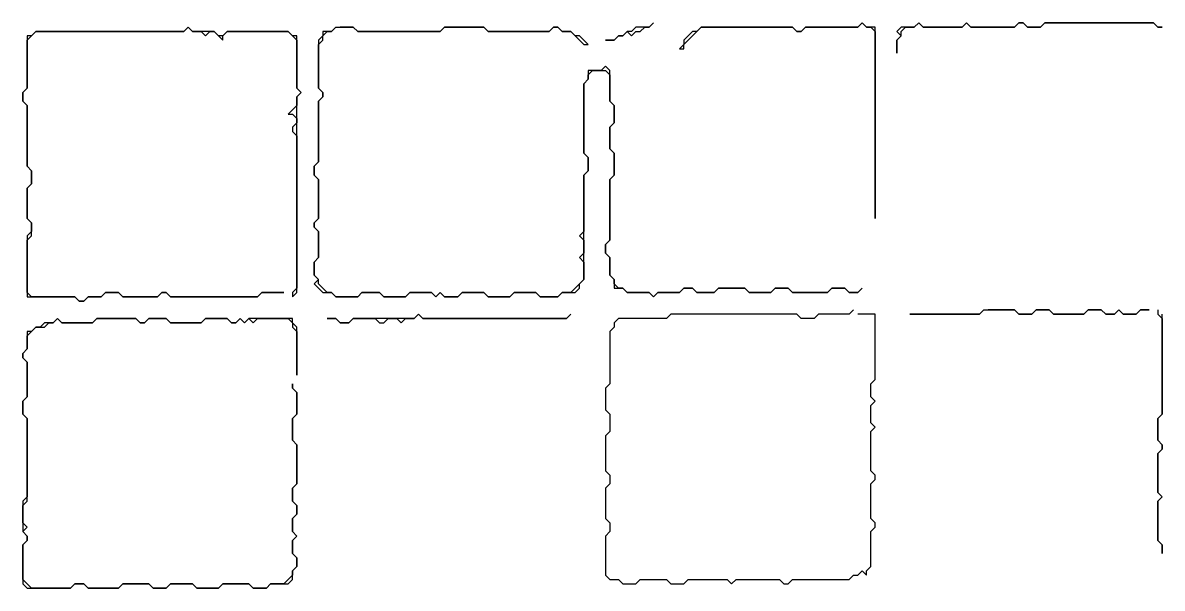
# Model space of a CAD drawing. Header units: metres. Extents: x 0 to 600, y 0 to 400.
# Drawn here: x 179.46 to 218.45, y 131.85 to 151.19 of the extents above; entities that cross this region are included whole.
import ezdxf

# ---------------------------------------------------------------- set-up
doc = ezdxf.new("R2010")
doc.units = ezdxf.units.M

msp = doc.modelspace()

# ---------------------------------------------------------------- linework, layer by layer
for points in [[(185.119, 151.042), (184.97, 150.893), (184.821, 150.893), (184.673, 150.893), (184.524, 150.893), (184.375, 150.893), (184.226, 150.893), (184.077, 150.893), (183.929, 150.893), (183.78, 150.893), (183.631, 150.893), (183.482, 150.893), (183.333, 150.893), (183.185, 150.893), (183.036, 150.893), (182.887, 150.893), (182.738, 150.893), (182.589, 150.893), (182.44, 150.893), (182.292, 150.893), (182.143, 150.893), (181.994, 150.893), (181.845, 150.893), (181.696, 150.893), (181.548, 150.893), (181.399, 150.893), (181.25, 150.893), (181.101, 150.893), (180.952, 150.893), (180.804, 150.893), (180.655, 150.893), (180.506, 150.893), (180.357, 150.893), (180.208, 150.893), (180.06, 150.893), (179.911, 150.893), (179.762, 150.744), (179.613, 150.744), (179.613, 150.595), (179.613, 150.446), (179.613, 150.298), (179.613, 150.149), (179.613, 150), (179.613, 149.851), (179.613, 149.702), (179.613, 149.554), (179.613, 149.405), (179.613, 149.256), (179.613, 149.107), (179.613, 148.958), (179.464, 148.81), (179.464, 148.661), (179.464, 148.512), (179.613, 148.363), (179.613, 148.214), (179.613, 148.065), (179.613, 147.917), (179.613, 147.768), (179.613, 147.619), (179.613, 147.47), (179.613, 147.321), (179.613, 147.173), (179.613, 147.024), (179.613, 146.875), (179.613, 146.726), (179.613, 146.577), (179.613, 146.429), (179.613, 146.28), (179.762, 146.131), (179.762, 145.982), (179.762, 145.833), (179.762, 145.685), (179.613, 145.536), (179.613, 145.387), (179.613, 145.238), (179.613, 145.089), (179.613, 144.94), (179.613, 144.792), (179.613, 144.643), (179.613, 144.494), (179.762, 144.345), (179.762, 144.196), (179.762, 144.048), (179.613, 143.899), (179.613, 143.75), (179.613, 143.601), (179.613, 143.452), (179.613, 143.304), (179.613, 143.155), (179.613, 143.006), (179.613, 142.857), (179.613, 142.708), (179.613, 142.56), (179.613, 142.411), (179.613, 142.262), (179.613, 142.113), (179.613, 141.964), (179.613, 141.815), (179.762, 141.815), (179.911, 141.815), (180.06, 141.815), (180.208, 141.815), (180.357, 141.815), (180.506, 141.815), (180.655, 141.815), (180.804, 141.815), (180.952, 141.815), (181.101, 141.815), (181.25, 141.815), (181.399, 141.667), (181.548, 141.667), (181.696, 141.815), (181.845, 141.815), (181.994, 141.815), (182.143, 141.815), (182.292, 141.964), (182.44, 141.964), (182.589, 141.964), (182.738, 141.964), (182.887, 141.815), (183.036, 141.815), (183.185, 141.815), (183.333, 141.815), (183.482, 141.815), (183.631, 141.815), (183.78, 141.815), (183.929, 141.815), (184.077, 141.815), (184.226, 141.964), (184.375, 141.964), (184.524, 141.815), (184.673, 141.815), (184.821, 141.815), (184.97, 141.815), (185.119, 141.815), (185.268, 141.815), (185.417, 141.815), (185.565, 141.815), (185.714, 141.815), (185.863, 141.815), (186.012, 141.815), (186.161, 141.815), (186.31, 141.815), (186.458, 141.815), (186.607, 141.815), (186.756, 141.815), (186.905, 141.815), (187.054, 141.815), (187.202, 141.815), (187.351, 141.815), (187.5, 141.815), (187.649, 141.964), (187.798, 141.964), (187.946, 141.964), (188.095, 141.964), (188.244, 141.964), (188.393, 141.964), (188.244, 141.964), (188.095, 141.964), (187.946, 141.964), (187.798, 141.964), (187.649, 141.964), (187.5, 141.815), (187.351, 141.815), (187.202, 141.815), (187.054, 141.815), (186.905, 141.815), (186.756, 141.815), (186.607, 141.815), (186.458, 141.815), (186.31, 141.815), (186.161, 141.815), (186.012, 141.815), (185.863, 141.815), (185.714, 141.815), (185.565, 141.815), (185.417, 141.815), (185.268, 141.815), (185.119, 141.815), (184.97, 141.815), (184.821, 141.815), (184.673, 141.815), (184.524, 141.815), (184.375, 141.964), (184.226, 141.964), (184.077, 141.815), (183.929, 141.815), (183.78, 141.815), (183.631, 141.815), (183.482, 141.815), (183.333, 141.815), (183.185, 141.815), (183.036, 141.815), (182.887, 141.815), (182.738, 141.964), (182.589, 141.964), (182.44, 141.964), (182.292, 141.964), (182.143, 141.815), (181.994, 141.815), (181.845, 141.815), (181.696, 141.815), (181.548, 141.667), (181.399, 141.667), (181.25, 141.815), (181.101, 141.815), (180.952, 141.815), (180.804, 141.815), (180.655, 141.815), (180.506, 141.815), (180.357, 141.815), (180.208, 141.815), (180.06, 141.815), (179.911, 141.815), (179.762, 141.815), (179.613, 141.964), (179.613, 142.113), (179.613, 142.262), (179.613, 142.411), (179.613, 142.56), (179.613, 142.708), (179.613, 142.857), (179.613, 143.006), (179.613, 143.155), (179.613, 143.304), (179.613, 143.452), (179.613, 143.601), (179.613, 143.75), (179.762, 143.899), (179.762, 144.048), (179.762, 144.196), (179.762, 144.345), (179.613, 144.494), (179.613, 144.643), (179.613, 144.792), (179.613, 144.94), (179.613, 145.089), (179.613, 145.238), (179.613, 145.387), (179.613, 145.536), (179.762, 145.685), (179.762, 145.833), (179.762, 145.982), (179.762, 146.131), (179.613, 146.28), (179.613, 146.429), (179.613, 146.577), (179.613, 146.726), (179.613, 146.875), (179.613, 147.024), (179.613, 147.173), (179.613, 147.321), (179.613, 147.47), (179.613, 147.619), (179.613, 147.768), (179.613, 147.917), (179.613, 148.065), (179.613, 148.214), (179.613, 148.363), (179.464, 148.512), (179.464, 148.661), (179.464, 148.81), (179.613, 148.958), (179.613, 149.107), (179.613, 149.256), (179.613, 149.405), (179.613, 149.554), (179.613, 149.702), (179.613, 149.851), (179.613, 150), (179.613, 150.149), (179.613, 150.298), (179.613, 150.446), (179.613, 150.595), (179.762, 150.744), (179.911, 150.893), (180.06, 150.893), (180.208, 150.893), (180.357, 150.893), (180.506, 150.893), (180.655, 150.893), (180.804, 150.893), (180.952, 150.893), (181.101, 150.893), (181.25, 150.893), (181.399, 150.893), (181.548, 150.893), (181.696, 150.893), (181.845, 150.893), (181.994, 150.893), (182.143, 150.893), (182.292, 150.893), (182.44, 150.893), (182.589, 150.893), (182.738, 150.893), (182.887, 150.893), (183.036, 150.893), (183.185, 150.893), (183.333, 150.893), (183.482, 150.893), (183.631, 150.893), (183.78, 150.893), (183.929, 150.893), (184.077, 150.893), (184.226, 150.893), (184.375, 150.893), (184.524, 150.893), (184.673, 150.893), (184.821, 150.893), (184.97, 150.893), (185.119, 151.042), (185.268, 150.893), (185.417, 150.893), (185.565, 150.893), (185.714, 150.744), (185.863, 150.893), (186.012, 150.893), (186.161, 150.744), (186.31, 150.595), (186.31, 150.744), (186.458, 150.893), (186.607, 150.893), (186.756, 150.893), (186.905, 150.893), (187.054, 150.893), (187.202, 150.893), (187.351, 150.893), (187.5, 150.893), (187.649, 150.893), (187.798, 150.893), (187.946, 150.893), (188.095, 150.893), (188.244, 150.893), (188.393, 150.893), (188.542, 150.893), (188.69, 150.744), (188.839, 150.595), (188.839, 150.446), (188.839, 150.298), (188.839, 150.149), (188.839, 150), (188.839, 149.851), (188.839, 149.702), (188.839, 149.554), (188.839, 149.405), (188.839, 149.256), (188.839, 149.107), (188.839, 148.958), (188.988, 148.81), (188.839, 148.661), (188.839, 148.512), (188.839, 148.363), (188.69, 148.214), (188.542, 148.065), (188.69, 148.065), (188.839, 147.917), (188.839, 147.768), (188.69, 147.619), (188.69, 147.47), (188.839, 147.321), (188.839, 147.173), (188.839, 147.024), (188.839, 146.875), (188.839, 146.726), (188.839, 146.577), (188.839, 146.429), (188.839, 146.28), (188.839, 146.131), (188.839, 145.982), (188.839, 145.833), (188.839, 145.685), (188.839, 145.536), (188.839, 145.387), (188.839, 145.238), (188.839, 145.089), (188.839, 144.94), (188.839, 144.792), (188.839, 144.643), (188.839, 144.494), (188.839, 144.345), (188.839, 144.196), (188.839, 144.048), (188.839, 143.899), (188.839, 143.75), (188.839, 143.601), (188.839, 143.452), (188.839, 143.304), (188.839, 143.155), (188.839, 143.006), (188.839, 142.857), (188.839, 142.708), (188.839, 142.56), (188.839, 142.411), (188.839, 142.262), (188.839, 142.113), (188.69, 141.964), (188.69, 141.815), (188.839, 141.964), (188.839, 142.113), (188.839, 142.262), (188.839, 142.411), (188.839, 142.56), (188.839, 142.708), (188.839, 142.857), (188.839, 143.006), (188.839, 143.155), (188.839, 143.304), (188.839, 143.452), (188.839, 143.601), (188.839, 143.75), (188.839, 143.899), (188.839, 144.048), (188.839, 144.196), (188.839, 144.345), (188.839, 144.494), (188.839, 144.643), (188.839, 144.792), (188.839, 144.94), (188.839, 145.089), (188.839, 145.238), (188.839, 145.387), (188.839, 145.536), (188.839, 145.685), (188.839, 145.833), (188.839, 145.982), (188.839, 146.131), (188.839, 146.28), (188.839, 146.429), (188.839, 146.577), (188.839, 146.726), (188.839, 146.875), (188.839, 147.024), (188.839, 147.173), (188.839, 147.321), (188.839, 147.47), (188.839, 147.619), (188.839, 147.768), (188.839, 147.917), (188.839, 148.065), (188.839, 148.214), (188.839, 148.363), (188.839, 148.512), (188.839, 148.661), (188.988, 148.81), (188.839, 148.958), (188.839, 149.107), (188.839, 149.256), (188.839, 149.405), (188.839, 149.554), (188.839, 149.702), (188.839, 149.851), (188.839, 150), (188.839, 150.149), (188.839, 150.298), (188.839, 150.446), (188.839, 150.595), (188.839, 150.744), (188.69, 150.744), (188.542, 150.893), (188.393, 150.893), (188.244, 150.893), (188.095, 150.893), (187.946, 150.893), (187.798, 150.893), (187.649, 150.893), (187.5, 150.893), (187.351, 150.893), (187.202, 150.893), (187.054, 150.893), (186.905, 150.893), (186.756, 150.893), (186.607, 150.893), (186.458, 150.893), (186.31, 150.744), (186.161, 150.744), (186.012, 150.893), (185.863, 150.893), (185.714, 150.893), (185.565, 150.893), (185.417, 150.893), (185.268, 150.893)], [(190.179, 151.042), (190.03, 150.893), (189.881, 150.893), (189.732, 150.893), (189.732, 150.744), (189.583, 150.595), (189.583, 150.446), (189.583, 150.298), (189.583, 150.149), (189.583, 150), (189.583, 149.851), (189.583, 149.702), (189.583, 149.554), (189.583, 149.405), (189.583, 149.256), (189.583, 149.107), (189.583, 148.958), (189.732, 148.81), (189.732, 148.661), (189.583, 148.512), (189.583, 148.363), (189.583, 148.214), (189.583, 148.065), (189.583, 147.917), (189.583, 147.768), (189.583, 147.619), (189.583, 147.47), (189.583, 147.321), (189.583, 147.173), (189.583, 147.024), (189.583, 146.875), (189.583, 146.726), (189.583, 146.577), (189.583, 146.429), (189.435, 146.28), (189.435, 146.131), (189.435, 145.982), (189.583, 145.833), (189.583, 145.685), (189.583, 145.536), (189.583, 145.387), (189.583, 145.238), (189.583, 145.089), (189.583, 144.94), (189.583, 144.792), (189.583, 144.643), (189.583, 144.494), (189.435, 144.345), (189.435, 144.196), (189.583, 144.048), (189.583, 143.899), (189.583, 143.75), (189.583, 143.601), (189.583, 143.452), (189.583, 143.304), (189.583, 143.155), (189.435, 143.006), (189.435, 142.857), (189.435, 142.708), (189.435, 142.56), (189.583, 142.411), (189.435, 142.262), (189.583, 142.113), (189.732, 141.964), (189.881, 141.964), (190.03, 141.964), (190.179, 141.815), (190.327, 141.815), (190.476, 141.815), (190.625, 141.815), (190.774, 141.815), (190.923, 141.815), (191.071, 141.964), (191.22, 141.964), (191.369, 141.964), (191.518, 141.964), (191.667, 141.964), (191.815, 141.815), (191.964, 141.815), (192.113, 141.815), (192.262, 141.815), (192.411, 141.815), (192.56, 141.815), (192.708, 141.964), (192.857, 141.964), (193.006, 141.964), (193.155, 141.964), (193.304, 141.964), (193.452, 141.964), (193.601, 141.815), (193.75, 141.964), (193.899, 141.815), (194.048, 141.815), (194.196, 141.815), (194.345, 141.815), (194.494, 141.964), (194.643, 141.964), (194.792, 141.964), (194.94, 141.964), (195.089, 141.964), (195.238, 141.964), (195.387, 141.815), (195.536, 141.815), (195.685, 141.815), (195.833, 141.815), (195.982, 141.815), (196.131, 141.815), (196.28, 141.964), (196.429, 141.964), (196.577, 141.964), (196.726, 141.964), (196.875, 141.964), (197.024, 141.964), (197.173, 141.815), (197.321, 141.815), (197.47, 141.815), (197.619, 141.815), (197.768, 141.815), (197.917, 141.964), (198.065, 141.964), (198.214, 141.964), (198.363, 141.964), (198.512, 142.113), (198.512, 142.262), (198.661, 142.411), (198.661, 142.56), (198.661, 142.708), (198.661, 142.857), (198.661, 143.006), (198.661, 143.155), (198.661, 143.304), (198.661, 143.452), (198.661, 143.601), (198.661, 143.75), (198.661, 143.899), (198.661, 144.048), (198.661, 144.196), (198.661, 144.345), (198.661, 144.494), (198.661, 144.643), (198.661, 144.792), (198.661, 144.94), (198.661, 145.089), (198.661, 145.238), (198.661, 145.387), (198.661, 145.536), (198.661, 145.685), (198.661, 145.833), (198.661, 145.982), (198.81, 146.131), (198.81, 146.28), (198.81, 146.429), (198.81, 146.577), (198.661, 146.726), (198.661, 146.875), (198.661, 147.024), (198.661, 147.173), (198.661, 147.321), (198.661, 147.47), (198.661, 147.619), (198.661, 147.768), (198.661, 147.917), (198.661, 148.065), (198.661, 148.214), (198.661, 148.363), (198.661, 148.512), (198.661, 148.661), (198.661, 148.81), (198.661, 148.958), (198.661, 149.107), (198.81, 149.256), (198.81, 149.405), (198.958, 149.554), (199.107, 149.554), (199.256, 149.554), (199.405, 149.554), (199.554, 149.405), (199.554, 149.256), (199.554, 149.107), (199.554, 148.958), (199.554, 148.81), (199.554, 148.661), (199.554, 148.512), (199.702, 148.363), (199.702, 148.214), (199.702, 148.065), (199.702, 147.917), (199.702, 147.768), (199.554, 147.619), (199.554, 147.47), (199.554, 147.321), (199.554, 147.173), (199.554, 147.024), (199.554, 146.875), (199.702, 146.726), (199.702, 146.577), (199.702, 146.429), (199.702, 146.28), (199.702, 146.131), (199.702, 145.982), (199.554, 145.833), (199.554, 145.685), (199.554, 145.536), (199.554, 145.387), (199.554, 145.238), (199.554, 145.089), (199.554, 144.94), (199.554, 144.792), (199.554, 144.643), (199.554, 144.494), (199.554, 144.345), (199.554, 144.196), (199.554, 144.048), (199.554, 143.899), (199.554, 143.75), (199.405, 143.601), (199.405, 143.452), (199.405, 143.304), (199.554, 143.155), (199.554, 143.006), (199.554, 142.857), (199.554, 142.708), (199.554, 142.56), (199.702, 142.411), (199.702, 142.262), (199.702, 142.113), (199.851, 142.113), (200, 142.113), (200.149, 141.964), (200.298, 141.964), (200.446, 141.964), (200.595, 141.964), (200.744, 141.964), (200.893, 141.964), (201.042, 141.815), (201.19, 141.964), (201.339, 141.964), (201.488, 141.964), (201.637, 141.964), (201.786, 141.964), (201.935, 141.964), (202.083, 142.113), (202.232, 142.113), (202.381, 142.113), (202.53, 141.964), (202.679, 141.964), (202.827, 141.964), (202.976, 141.964), (203.125, 141.964), (203.274, 142.113), (203.423, 142.113), (203.571, 142.113), (203.72, 142.113), (203.869, 142.113), (204.018, 142.113), (204.167, 142.113), (204.315, 141.964), (204.464, 141.964), (204.613, 141.964), (204.762, 141.964), (204.911, 141.964), (205.06, 141.964), (205.208, 142.113), (205.357, 142.113), (205.506, 142.113), (205.655, 142.113), (205.804, 141.964), (205.952, 141.964), (206.101, 141.964), (206.25, 141.964), (206.399, 141.964), (206.548, 141.964), (206.696, 141.964), (206.845, 141.964), (206.994, 141.964), (207.143, 142.113), (207.292, 142.113), (207.44, 142.113), (207.589, 142.113), (207.738, 141.964), (207.887, 141.964), (208.036, 141.964), (208.185, 142.113), (208.036, 141.964), (207.887, 141.964), (207.738, 141.964), (207.589, 142.113), (207.44, 142.113), (207.292, 142.113), (207.143, 142.113), (206.994, 141.964), (206.845, 141.964), (206.696, 141.964), (206.548, 141.964), (206.399, 141.964), (206.25, 141.964), (206.101, 141.964), (205.952, 141.964), (205.804, 141.964), (205.655, 142.113), (205.506, 142.113), (205.357, 142.113), (205.208, 142.113), (205.06, 141.964), (204.911, 141.964), (204.762, 141.964), (204.613, 141.964), (204.464, 141.964), (204.315, 141.964), (204.167, 142.113), (204.018, 142.113), (203.869, 142.113), (203.72, 142.113), (203.571, 142.113), (203.423, 142.113), (203.274, 142.113), (203.125, 141.964), (202.976, 141.964), (202.827, 141.964), (202.679, 141.964), (202.53, 141.964), (202.381, 142.113), (202.232, 142.113), (202.083, 142.113), (201.935, 141.964), (201.786, 141.964), (201.637, 141.964), (201.488, 141.964), (201.339, 141.964), (201.19, 141.964), (201.042, 141.815), (200.893, 141.964), (200.744, 141.964), (200.595, 141.964), (200.446, 141.964), (200.298, 141.964), (200.149, 141.964), (200, 142.113), (199.851, 142.113), (199.702, 142.262), (199.702, 142.411), (199.554, 142.56), (199.554, 142.708), (199.554, 142.857), (199.554, 143.006), (199.554, 143.155), (199.405, 143.304), (199.405, 143.452), (199.405, 143.601), (199.554, 143.75), (199.554, 143.899), (199.554, 144.048), (199.554, 144.196), (199.554, 144.345), (199.554, 144.494), (199.554, 144.643), (199.554, 144.792), (199.554, 144.94), (199.554, 145.089), (199.554, 145.238), (199.554, 145.387), (199.554, 145.536), (199.554, 145.685), (199.554, 145.833), (199.702, 145.982), (199.702, 146.131), (199.702, 146.28), (199.702, 146.429), (199.702, 146.577), (199.702, 146.726), (199.554, 146.875), (199.554, 147.024), (199.554, 147.173), (199.554, 147.321), (199.554, 147.47), (199.554, 147.619), (199.702, 147.768), (199.702, 147.917), (199.702, 148.065), (199.702, 148.214), (199.702, 148.363), (199.554, 148.512), (199.554, 148.661), (199.554, 148.81), (199.554, 148.958), (199.554, 149.107), (199.554, 149.256), (199.554, 149.405), (199.554, 149.554), (199.405, 149.702), (199.256, 149.554), (199.107, 149.554), (198.958, 149.554), (198.81, 149.554), (198.81, 149.405), (198.81, 149.256), (198.661, 149.107), (198.661, 148.958), (198.661, 148.81), (198.661, 148.661), (198.661, 148.512), (198.661, 148.363), (198.661, 148.214), (198.661, 148.065), (198.661, 147.917), (198.661, 147.768), (198.661, 147.619), (198.661, 147.47), (198.661, 147.321), (198.661, 147.173), (198.661, 147.024), (198.661, 146.875), (198.661, 146.726), (198.81, 146.577), (198.81, 146.429), (198.81, 146.28), (198.81, 146.131), (198.661, 145.982), (198.661, 145.833), (198.661, 145.685), (198.661, 145.536), (198.661, 145.387), (198.661, 145.238), (198.661, 145.089), (198.661, 144.94), (198.661, 144.792), (198.661, 144.643), (198.661, 144.494), (198.661, 144.345), (198.661, 144.196), (198.661, 144.048), (198.512, 143.899), (198.661, 143.75), (198.661, 143.601), (198.661, 143.452), (198.661, 143.304), (198.512, 143.155), (198.661, 143.006), (198.661, 142.857), (198.661, 142.708), (198.661, 142.56), (198.661, 142.411), (198.512, 142.262), (198.363, 142.113), (198.214, 141.964), (198.065, 141.964), (197.917, 141.964), (197.768, 141.815), (197.619, 141.815), (197.47, 141.815), (197.321, 141.815), (197.173, 141.815), (197.024, 141.964), (196.875, 141.964), (196.726, 141.964), (196.577, 141.964), (196.429, 141.964), (196.28, 141.964), (196.131, 141.815), (195.982, 141.815), (195.833, 141.815), (195.685, 141.815), (195.536, 141.815), (195.387, 141.815), (195.238, 141.964), (195.089, 141.964), (194.94, 141.964), (194.792, 141.964), (194.643, 141.964), (194.494, 141.964), (194.345, 141.815), (194.196, 141.815), (194.048, 141.815), (193.899, 141.815), (193.75, 141.964), (193.601, 141.815), (193.452, 141.964), (193.304, 141.964), (193.155, 141.964), (193.006, 141.964), (192.857, 141.964), (192.708, 141.964), (192.56, 141.815), (192.411, 141.815), (192.262, 141.815), (192.113, 141.815), (191.964, 141.815), (191.815, 141.815), (191.667, 141.964), (191.518, 141.964), (191.369, 141.964), (191.22, 141.964), (191.071, 141.964), (190.923, 141.815), (190.774, 141.815), (190.625, 141.815), (190.476, 141.815), (190.327, 141.815), (190.179, 141.815), (190.03, 141.964), (189.881, 141.964), (189.732, 142.113), (189.583, 142.262), (189.583, 142.411), (189.435, 142.56), (189.435, 142.708), (189.435, 142.857), (189.435, 143.006), (189.583, 143.155), (189.583, 143.304), (189.583, 143.452), (189.583, 143.601), (189.583, 143.75), (189.583, 143.899), (189.583, 144.048), (189.435, 144.196), (189.435, 144.345), (189.583, 144.494), (189.583, 144.643), (189.583, 144.792), (189.583, 144.94), (189.583, 145.089), (189.583, 145.238), (189.583, 145.387), (189.583, 145.536), (189.583, 145.685), (189.583, 145.833), (189.435, 145.982), (189.435, 146.131), (189.435, 146.28), (189.583, 146.429), (189.583, 146.577), (189.583, 146.726), (189.583, 146.875), (189.583, 147.024), (189.583, 147.173), (189.583, 147.321), (189.583, 147.47), (189.583, 147.619), (189.583, 147.768), (189.583, 147.917), (189.583, 148.065), (189.583, 148.214), (189.583, 148.363), (189.583, 148.512), (189.732, 148.661), (189.732, 148.81), (189.583, 148.958), (189.583, 149.107), (189.583, 149.256), (189.583, 149.405), (189.583, 149.554), (189.583, 149.702), (189.583, 149.851), (189.583, 150), (189.583, 150.149), (189.583, 150.298), (189.583, 150.446), (189.732, 150.595), (189.732, 150.744), (189.881, 150.893), (190.03, 150.893), (190.179, 151.042), (190.327, 151.042), (190.476, 151.042), (190.625, 151.042), (190.774, 151.042), (190.923, 150.893), (191.071, 150.893), (191.22, 150.893), (191.369, 150.893), (191.518, 150.893), (191.667, 150.893), (191.815, 150.893), (191.964, 150.893), (192.113, 150.893), (192.262, 150.893), (192.411, 150.893), (192.56, 150.893), (192.708, 150.893), (192.857, 150.893), (193.006, 150.893), (193.155, 150.893), (193.304, 150.893), (193.452, 150.893), (193.601, 150.893), (193.75, 150.893), (193.899, 151.042), (194.048, 151.042), (194.196, 151.042), (194.345, 151.042), (194.494, 151.042), (194.643, 151.042), (194.792, 151.042), (194.94, 151.042), (195.089, 151.042), (195.238, 151.042), (195.387, 150.893), (195.536, 150.893), (195.685, 150.893), (195.833, 150.893), (195.982, 150.893), (196.131, 150.893), (196.28, 150.893), (196.429, 150.893), (196.577, 150.893), (196.726, 150.893), (196.875, 150.893), (197.024, 150.893), (197.173, 150.893), (197.321, 150.893), (197.47, 150.893), (197.619, 151.042), (197.768, 151.042), (197.917, 150.893), (198.065, 150.893), (198.214, 150.893), (198.363, 150.744), (198.512, 150.595), (198.661, 150.446), (198.81, 150.446), (198.661, 150.595), (198.512, 150.744), (198.363, 150.744), (198.214, 150.893), (198.065, 150.893), (197.917, 150.893), (197.768, 151.042), (197.619, 151.042), (197.47, 150.893), (197.321, 150.893), (197.173, 150.893), (197.024, 150.893), (196.875, 150.893), (196.726, 150.893), (196.577, 150.893), (196.429, 150.893), (196.28, 150.893), (196.131, 150.893), (195.982, 150.893), (195.833, 150.893), (195.685, 150.893), (195.536, 150.893), (195.387, 150.893), (195.238, 151.042), (195.089, 151.042), (194.94, 151.042), (194.792, 151.042), (194.643, 151.042), (194.494, 151.042), (194.345, 151.042), (194.196, 151.042), (194.048, 151.042), (193.899, 151.042), (193.75, 150.893), (193.601, 150.893), (193.452, 150.893), (193.304, 150.893), (193.155, 150.893), (193.006, 150.893), (192.857, 150.893), (192.708, 150.893), (192.56, 150.893), (192.411, 150.893), (192.262, 150.893), (192.113, 150.893), (191.964, 150.893), (191.815, 150.893), (191.667, 150.893), (191.518, 150.893), (191.369, 150.893), (191.22, 150.893), (191.071, 150.893), (190.923, 150.893), (190.774, 151.042), (190.625, 151.042), (190.476, 151.042), (190.327, 151.042)], [(201.042, 151.19), (200.893, 151.042), (200.744, 151.042), (200.595, 151.042), (200.446, 151.042), (200.298, 150.893), (200.149, 150.893), (200, 150.744), (199.851, 150.744), (199.702, 150.595), (199.554, 150.595), (199.405, 150.595), (199.554, 150.595), (199.702, 150.595), (199.851, 150.744), (200, 150.744), (200.149, 150.893), (200.298, 150.744), (200.446, 150.893), (200.595, 150.893), (200.744, 151.042), (200.893, 151.042)], [(208.185, 151.19), (208.036, 151.042), (207.887, 151.042), (207.738, 151.042), (207.589, 151.042), (207.44, 151.042), (207.292, 151.042), (207.143, 151.042), (206.994, 151.042), (206.845, 151.042), (206.696, 151.042), (206.548, 151.042), (206.399, 151.042), (206.25, 151.042), (206.101, 150.893), (205.952, 150.893), (205.804, 151.042), (205.655, 151.042), (205.506, 151.042), (205.357, 151.042), (205.208, 151.042), (205.06, 151.042), (204.911, 151.042), (204.762, 151.042), (204.613, 151.042), (204.464, 151.042), (204.315, 151.042), (204.167, 151.042), (204.018, 151.042), (203.869, 151.042), (203.72, 151.042), (203.571, 151.042), (203.423, 151.042), (203.274, 151.042), (203.125, 151.042), (202.976, 151.042), (202.827, 151.042), (202.679, 151.042), (202.53, 150.893), (202.381, 150.893), (202.232, 150.744), (202.083, 150.595), (202.083, 150.446), (201.935, 150.298), (202.083, 150.298), (202.083, 150.446), (202.232, 150.595), (202.381, 150.744), (202.53, 150.893), (202.679, 151.042), (202.827, 151.042), (202.976, 151.042), (203.125, 151.042), (203.274, 151.042), (203.423, 151.042), (203.571, 151.042), (203.72, 151.042), (203.869, 151.042), (204.018, 151.042), (204.167, 151.042), (204.315, 151.042), (204.464, 151.042), (204.613, 151.042), (204.762, 151.042), (204.911, 151.042), (205.06, 151.042), (205.208, 151.042), (205.357, 151.042), (205.506, 151.042), (205.655, 151.042), (205.804, 151.042), (205.952, 150.893), (206.101, 150.893), (206.25, 151.042), (206.399, 151.042), (206.548, 151.042), (206.696, 151.042), (206.845, 151.042), (206.994, 151.042), (207.143, 151.042), (207.292, 151.042), (207.44, 151.042), (207.589, 151.042), (207.738, 151.042), (207.887, 151.042), (208.036, 151.042), (208.185, 151.19), (208.333, 151.042), (208.482, 151.042), (208.631, 150.893), (208.631, 150.744), (208.631, 150.595), (208.631, 150.446), (208.631, 150.298), (208.631, 150.149), (208.631, 150), (208.631, 149.851), (208.631, 149.702), (208.631, 149.554), (208.631, 149.405), (208.631, 149.256), (208.631, 149.107), (208.631, 148.958), (208.631, 148.81), (208.631, 148.661), (208.631, 148.512), (208.631, 148.363), (208.631, 148.214), (208.631, 148.065), (208.631, 147.917), (208.631, 147.768), (208.631, 147.619), (208.631, 147.47), (208.631, 147.321), (208.631, 147.173), (208.631, 147.024), (208.631, 146.875), (208.631, 146.726), (208.631, 146.577), (208.631, 146.429), (208.631, 146.28), (208.631, 146.131), (208.631, 145.982), (208.631, 145.833), (208.631, 145.685), (208.631, 145.536), (208.631, 145.387), (208.631, 145.238), (208.631, 145.089), (208.631, 144.94), (208.631, 144.792), (208.631, 144.643), (208.631, 144.494), (208.631, 144.643), (208.631, 144.792), (208.631, 144.94), (208.631, 145.089), (208.631, 145.238), (208.631, 145.387), (208.631, 145.536), (208.631, 145.685), (208.631, 145.833), (208.631, 145.982), (208.631, 146.131), (208.631, 146.28), (208.631, 146.429), (208.631, 146.577), (208.631, 146.726), (208.631, 146.875), (208.631, 147.024), (208.631, 147.173), (208.631, 147.321), (208.631, 147.47), (208.631, 147.619), (208.631, 147.768), (208.631, 147.917), (208.631, 148.065), (208.631, 148.214), (208.631, 148.363), (208.631, 148.512), (208.631, 148.661), (208.631, 148.81), (208.631, 148.958), (208.631, 149.107), (208.631, 149.256), (208.631, 149.405), (208.631, 149.554), (208.631, 149.702), (208.631, 149.851), (208.631, 150), (208.631, 150.149), (208.631, 150.298), (208.631, 150.446), (208.631, 150.595), (208.631, 150.744), (208.631, 150.893), (208.631, 151.042), (208.482, 151.042), (208.333, 151.042)], [(210.119, 151.19), (209.97, 151.042), (209.821, 151.042), (209.673, 151.042), (209.524, 151.042), (209.375, 150.893), (209.524, 150.744), (209.375, 150.595), (209.375, 150.446), (209.375, 150.298), (209.375, 150.149), (209.375, 150.298), (209.375, 150.446), (209.375, 150.595), (209.524, 150.744), (209.524, 150.893), (209.673, 151.042), (209.821, 151.042), (209.97, 151.042), (210.119, 151.19), (210.268, 151.042), (210.417, 151.042), (210.565, 151.042), (210.714, 151.042), (210.863, 151.042), (211.012, 151.042), (211.161, 151.042), (211.31, 151.042), (211.458, 151.042), (211.607, 151.042), (211.756, 151.19), (211.905, 151.042), (212.054, 151.042), (212.202, 151.042), (212.351, 151.042), (212.5, 151.042), (212.649, 151.042), (212.798, 151.042), (212.946, 151.042), (213.095, 151.042), (213.244, 151.042), (213.393, 151.042), (213.542, 151.19), (213.69, 151.19), (213.839, 151.042), (213.988, 151.042), (214.137, 151.042), (214.286, 151.042), (214.435, 151.19), (214.583, 151.19), (214.732, 151.19), (214.881, 151.19), (215.03, 151.19), (215.179, 151.19), (215.327, 151.19), (215.476, 151.19), (215.625, 151.19), (215.774, 151.19), (215.923, 151.19), (216.071, 151.19), (216.22, 151.19), (216.369, 151.19), (216.518, 151.19), (216.667, 151.19), (216.815, 151.19), (216.964, 151.19), (217.113, 151.19), (217.262, 151.19), (217.411, 151.19), (217.56, 151.19), (217.708, 151.19), (217.857, 151.19), (218.006, 151.19), (218.155, 151.19), (218.304, 151.042), (218.452, 151.042), (218.304, 151.042), (218.155, 151.19), (218.006, 151.19), (217.857, 151.19), (217.708, 151.19), (217.56, 151.19), (217.411, 151.19), (217.262, 151.19), (217.113, 151.19), (216.964, 151.19), (216.815, 151.19), (216.667, 151.19), (216.518, 151.19), (216.369, 151.19), (216.22, 151.19), (216.071, 151.19), (215.923, 151.19), (215.774, 151.19), (215.625, 151.19), (215.476, 151.19), (215.327, 151.19), (215.179, 151.19), (215.03, 151.19), (214.881, 151.19), (214.732, 151.19), (214.583, 151.19), (214.435, 151.19), (214.286, 151.042), (214.137, 151.042), (213.988, 151.042), (213.839, 151.042), (213.69, 151.19), (213.542, 151.19), (213.393, 151.042), (213.244, 151.042), (213.095, 151.042), (212.946, 151.042), (212.798, 151.042), (212.649, 151.042), (212.5, 151.042), (212.351, 151.042), (212.202, 151.042), (212.054, 151.042), (211.905, 151.042), (211.756, 151.19), (211.607, 151.042), (211.458, 151.042), (211.31, 151.042), (211.161, 151.042), (211.012, 151.042), (210.863, 151.042), (210.714, 151.042), (210.565, 151.042), (210.417, 151.042), (210.268, 151.042)], [(193.006, 141.22), (192.857, 141.071), (192.708, 141.071), (192.56, 141.071), (192.411, 141.071), (192.262, 141.071), (192.113, 141.071), (191.964, 141.071), (191.815, 141.071), (191.667, 141.071), (191.518, 141.071), (191.369, 141.071), (191.22, 141.071), (191.071, 141.071), (190.923, 141.071), (190.774, 141.071), (190.625, 140.923), (190.476, 140.923), (190.327, 140.923), (190.179, 141.071), (190.03, 141.071), (189.881, 141.071), (190.03, 141.071), (190.179, 141.071), (190.327, 140.923), (190.476, 140.923), (190.625, 140.923), (190.774, 141.071), (190.923, 141.071), (191.071, 141.071), (191.22, 141.071), (191.369, 141.071), (191.518, 141.071), (191.667, 140.923), (191.815, 140.923), (191.964, 141.071), (192.113, 141.071), (192.262, 141.071), (192.411, 140.923), (192.56, 141.071), (192.708, 141.071), (192.857, 141.071), (193.006, 141.22), (193.155, 141.071), (193.304, 141.071), (193.452, 141.071), (193.601, 141.071), (193.75, 141.071), (193.899, 141.071), (194.048, 141.071), (194.196, 141.071), (194.345, 141.071), (194.494, 141.071), (194.643, 141.071), (194.792, 141.071), (194.94, 141.071), (195.089, 141.071), (195.238, 141.071), (195.387, 141.071), (195.536, 141.071), (195.685, 141.071), (195.833, 141.071), (195.982, 141.071), (196.131, 141.071), (196.28, 141.071), (196.429, 141.071), (196.577, 141.071), (196.726, 141.071), (196.875, 141.071), (197.024, 141.071), (197.173, 141.071), (197.321, 141.071), (197.47, 141.071), (197.619, 141.071), (197.768, 141.071), (197.917, 141.071), (198.065, 141.071), (198.214, 141.22), (198.065, 141.071), (197.917, 141.071), (197.768, 141.071), (197.619, 141.071), (197.47, 141.071), (197.321, 141.071), (197.173, 141.071), (197.024, 141.071), (196.875, 141.071), (196.726, 141.071), (196.577, 141.071), (196.429, 141.071), (196.28, 141.071), (196.131, 141.071), (195.982, 141.071), (195.833, 141.071), (195.685, 141.071), (195.536, 141.071), (195.387, 141.071), (195.238, 141.071), (195.089, 141.071), (194.94, 141.071), (194.792, 141.071), (194.643, 141.071), (194.494, 141.071), (194.345, 141.071), (194.196, 141.071), (194.048, 141.071), (193.899, 141.071), (193.75, 141.071), (193.601, 141.071), (193.452, 141.071), (193.304, 141.071), (193.155, 141.071)], [(207.887, 141.369), (207.738, 141.22), (207.589, 141.22), (207.44, 141.22), (207.292, 141.22), (207.143, 141.22), (206.994, 141.22), (206.845, 141.22), (206.696, 141.22), (206.548, 141.071), (206.399, 141.071), (206.25, 141.071), (206.101, 141.071), (205.952, 141.22), (205.804, 141.22), (205.655, 141.22), (205.506, 141.22), (205.357, 141.22), (205.208, 141.22), (205.06, 141.22), (204.911, 141.22), (204.762, 141.22), (204.613, 141.22), (204.464, 141.22), (204.315, 141.22), (204.167, 141.22), (204.018, 141.22), (203.869, 141.22), (203.72, 141.22), (203.571, 141.22), (203.423, 141.22), (203.274, 141.22), (203.125, 141.22), (202.976, 141.22), (202.827, 141.22), (202.679, 141.22), (202.53, 141.22), (202.381, 141.22), (202.232, 141.22), (202.083, 141.22), (201.935, 141.22), (201.786, 141.22), (201.637, 141.22), (201.488, 141.071), (201.339, 141.071), (201.19, 141.071), (201.042, 141.071), (200.893, 141.071), (200.744, 141.071), (200.595, 141.071), (200.446, 141.071), (200.298, 141.071), (200.149, 141.071), (200, 141.071), (199.851, 141.071), (199.702, 140.923), (199.702, 140.774), (199.554, 140.625), (199.554, 140.476), (199.554, 140.327), (199.554, 140.179), (199.554, 140.03), (199.554, 139.881), (199.554, 139.732), (199.554, 139.583), (199.554, 139.435), (199.554, 139.286), (199.554, 139.137), (199.554, 138.988), (199.554, 138.839), (199.405, 138.69), (199.405, 138.542), (199.405, 138.393), (199.405, 138.244), (199.405, 138.095), (199.405, 137.946), (199.554, 137.798), (199.554, 137.649), (199.554, 137.5), (199.554, 137.351), (199.554, 137.202), (199.405, 137.054), (199.405, 136.905), (199.405, 136.756), (199.405, 136.607), (199.405, 136.458), (199.405, 136.31), (199.405, 136.161), (199.405, 136.012), (199.405, 135.863), (199.554, 135.714), (199.554, 135.565), (199.554, 135.417), (199.405, 135.268), (199.405, 135.119), (199.405, 134.97), (199.405, 134.821), (199.405, 134.673), (199.405, 134.524), (199.405, 134.375), (199.405, 134.226), (199.554, 134.077), (199.554, 133.929), (199.554, 133.78), (199.405, 133.631), (199.405, 133.482), (199.405, 133.333), (199.405, 133.185), (199.405, 133.036), (199.405, 132.887), (199.405, 132.738), (199.405, 132.589), (199.405, 132.44), (199.405, 132.292), (199.554, 132.143), (199.702, 132.143), (199.851, 132.143), (200, 131.994), (200.149, 131.994), (200.298, 131.994), (200.446, 131.994), (200.595, 132.143), (200.744, 132.143), (200.893, 132.143), (201.042, 132.143), (201.19, 132.143), (201.339, 132.143), (201.488, 132.143), (201.637, 131.994), (201.786, 131.994), (201.935, 131.994), (202.083, 131.994), (202.232, 132.143), (202.381, 132.143), (202.53, 132.143), (202.679, 132.143), (202.827, 132.143), (202.976, 132.143), (203.125, 132.143), (203.274, 132.143), (203.423, 132.143), (203.571, 132.143), (203.72, 131.994), (203.869, 132.143), (204.018, 132.143), (204.167, 132.143), (204.315, 132.143), (204.464, 132.143), (204.613, 132.143), (204.762, 132.143), (204.911, 132.143), (205.06, 132.143), (205.208, 132.143), (205.357, 132.143), (205.506, 131.994), (205.655, 131.994), (205.804, 132.143), (205.952, 132.143), (206.101, 132.143), (206.25, 132.143), (206.399, 132.143), (206.548, 132.143), (206.696, 132.143), (206.845, 132.143), (206.994, 132.143), (207.143, 132.143), (207.292, 132.143), (207.44, 132.143), (207.589, 132.143), (207.738, 132.143), (207.887, 132.292), (208.036, 132.292), (208.185, 132.44), (208.333, 132.292), (208.333, 132.44), (208.482, 132.589), (208.482, 132.738), (208.482, 132.887), (208.482, 133.036), (208.482, 133.185), (208.482, 133.333), (208.482, 133.482), (208.482, 133.631), (208.482, 133.78), (208.631, 133.929), (208.631, 134.077), (208.482, 134.226), (208.482, 134.375), (208.482, 134.524), (208.482, 134.673), (208.482, 134.821), (208.482, 134.97), (208.482, 135.119), (208.482, 135.268), (208.482, 135.417), (208.631, 135.565), (208.631, 135.714), (208.482, 135.863), (208.482, 136.012), (208.482, 136.161), (208.482, 136.31), (208.482, 136.458), (208.482, 136.607), (208.482, 136.756), (208.482, 136.905), (208.482, 137.054), (208.482, 137.202), (208.631, 137.351), (208.482, 137.5), (208.482, 137.649), (208.482, 137.798), (208.482, 137.946), (208.482, 138.095), (208.631, 138.244), (208.482, 138.393), (208.482, 138.542), (208.482, 138.69), (208.482, 138.839), (208.631, 138.988), (208.631, 139.137), (208.631, 139.286), (208.631, 139.435), (208.631, 139.583), (208.631, 139.732), (208.631, 139.881), (208.631, 140.03), (208.631, 140.179), (208.631, 140.327), (208.631, 140.476), (208.631, 140.625), (208.631, 140.774), (208.631, 140.923), (208.631, 141.071), (208.631, 141.22), (208.482, 141.22), (208.333, 141.22), (208.185, 141.22), (208.036, 141.22)], [(212.351, 141.369), (212.202, 141.22), (212.054, 141.22), (211.905, 141.22), (211.756, 141.22), (211.607, 141.22), (211.458, 141.22), (211.31, 141.22), (211.161, 141.22), (211.012, 141.22), (210.863, 141.22), (210.714, 141.22), (210.565, 141.22), (210.417, 141.22), (210.268, 141.22), (210.119, 141.22), (209.97, 141.22), (209.821, 141.22), (209.97, 141.22), (210.119, 141.22), (210.268, 141.22), (210.417, 141.22), (210.565, 141.22), (210.714, 141.22), (210.863, 141.22), (211.012, 141.22), (211.161, 141.22), (211.31, 141.22), (211.458, 141.22), (211.607, 141.22), (211.756, 141.22), (211.905, 141.22), (212.054, 141.22), (212.202, 141.22), (212.351, 141.369), (212.5, 141.369), (212.649, 141.369), (212.798, 141.369), (212.946, 141.369), (213.095, 141.369), (213.244, 141.369), (213.393, 141.369), (213.542, 141.22), (213.69, 141.22), (213.839, 141.22), (213.988, 141.22), (214.137, 141.369), (214.286, 141.369), (214.435, 141.369), (214.583, 141.369), (214.732, 141.22), (214.881, 141.22), (215.03, 141.22), (215.179, 141.22), (215.327, 141.22), (215.476, 141.22), (215.625, 141.22), (215.774, 141.22), (215.923, 141.369), (216.071, 141.369), (216.22, 141.369), (216.369, 141.369), (216.518, 141.22), (216.667, 141.22), (216.815, 141.22), (216.964, 141.369), (217.113, 141.22), (217.262, 141.22), (217.411, 141.22), (217.56, 141.22), (217.708, 141.369), (217.857, 141.369), (218.006, 141.369), (217.857, 141.369), (217.708, 141.369), (217.56, 141.22), (217.411, 141.22), (217.262, 141.22), (217.113, 141.22), (216.964, 141.369), (216.815, 141.22), (216.667, 141.22), (216.518, 141.22), (216.369, 141.369), (216.22, 141.369), (216.071, 141.369), (215.923, 141.369), (215.774, 141.22), (215.625, 141.22), (215.476, 141.22), (215.327, 141.22), (215.179, 141.22), (215.03, 141.22), (214.881, 141.22), (214.732, 141.22), (214.583, 141.369), (214.435, 141.369), (214.286, 141.369), (214.137, 141.369), (213.988, 141.22), (213.839, 141.22), (213.69, 141.22), (213.542, 141.22), (213.393, 141.369), (213.244, 141.369), (213.095, 141.369), (212.946, 141.369), (212.798, 141.369), (212.649, 141.369), (212.5, 141.369)], [(218.304, 141.369), (218.304, 141.22), (218.452, 141.071), (218.452, 140.923), (218.452, 140.774), (218.452, 140.625), (218.452, 140.476), (218.452, 140.327), (218.452, 140.179), (218.452, 140.03), (218.452, 139.881), (218.452, 139.732), (218.452, 139.583), (218.452, 139.435), (218.452, 139.286), (218.452, 139.137), (218.452, 138.988), (218.452, 138.839), (218.452, 138.69), (218.452, 138.542), (218.452, 138.393), (218.452, 138.244), (218.452, 138.095), (218.452, 137.946), (218.452, 137.798), (218.304, 137.649), (218.304, 137.5), (218.304, 137.351), (218.304, 137.202), (218.304, 137.054), (218.304, 136.905), (218.452, 136.756), (218.452, 136.607), (218.304, 136.458), (218.304, 136.31), (218.304, 136.161), (218.304, 136.012), (218.304, 135.863), (218.304, 135.714), (218.304, 135.565), (218.304, 135.417), (218.304, 135.268), (218.304, 135.119), (218.452, 134.97), (218.304, 134.821), (218.304, 134.673), (218.304, 134.524), (218.304, 134.375), (218.304, 134.226), (218.304, 134.077), (218.304, 133.929), (218.304, 133.78), (218.304, 133.631), (218.304, 133.482), (218.452, 133.333), (218.452, 133.185), (218.452, 133.036), (218.452, 133.185), (218.452, 133.333), (218.304, 133.482), (218.304, 133.631), (218.304, 133.78), (218.304, 133.929), (218.304, 134.077), (218.304, 134.226), (218.304, 134.375), (218.304, 134.524), (218.304, 134.673), (218.304, 134.821), (218.452, 134.97), (218.304, 135.119), (218.304, 135.268), (218.304, 135.417), (218.304, 135.565), (218.304, 135.714), (218.304, 135.863), (218.304, 136.012), (218.304, 136.161), (218.304, 136.31), (218.304, 136.458), (218.452, 136.607), (218.452, 136.756), (218.304, 136.905), (218.304, 137.054), (218.304, 137.202), (218.304, 137.351), (218.304, 137.5), (218.304, 137.649), (218.452, 137.798), (218.452, 137.946), (218.452, 138.095), (218.452, 138.244), (218.452, 138.393), (218.452, 138.542), (218.452, 138.69), (218.452, 138.839), (218.452, 138.988), (218.452, 139.137), (218.452, 139.286), (218.452, 139.435), (218.452, 139.583), (218.452, 139.732), (218.452, 139.881), (218.452, 140.03), (218.452, 140.179), (218.452, 140.327), (218.452, 140.476), (218.452, 140.625), (218.452, 140.774), (218.452, 140.923), (218.452, 141.071), (218.452, 141.22)], [(180.655, 141.071), (180.506, 140.923), (180.357, 140.923), (180.208, 140.923), (180.06, 140.774), (179.911, 140.774), (179.762, 140.625), (179.613, 140.625), (179.613, 140.476), (179.613, 140.327), (179.613, 140.179), (179.613, 140.03), (179.464, 139.881), (179.464, 139.732), (179.613, 139.583), (179.613, 139.435), (179.613, 139.286), (179.613, 139.137), (179.613, 138.988), (179.613, 138.839), (179.613, 138.69), (179.613, 138.542), (179.613, 138.393), (179.464, 138.244), (179.464, 138.095), (179.464, 137.946), (179.464, 137.798), (179.613, 137.649), (179.613, 137.5), (179.613, 137.351), (179.613, 137.202), (179.613, 137.054), (179.613, 136.905), (179.613, 136.756), (179.613, 136.607), (179.613, 136.458), (179.613, 136.31), (179.613, 136.161), (179.613, 136.012), (179.613, 135.863), (179.613, 135.714), (179.613, 135.565), (179.613, 135.417), (179.613, 135.268), (179.613, 135.119), (179.613, 134.97), (179.464, 134.821), (179.464, 134.673), (179.464, 134.524), (179.464, 134.375), (179.464, 134.226), (179.464, 134.077), (179.464, 133.929), (179.464, 133.78), (179.613, 133.631), (179.613, 133.482), (179.464, 133.333), (179.464, 133.185), (179.464, 133.036), (179.464, 132.887), (179.464, 132.738), (179.464, 132.589), (179.464, 132.44), (179.464, 132.292), (179.464, 132.143), (179.464, 131.994), (179.613, 131.845), (179.762, 131.845), (179.911, 131.845), (180.06, 131.845), (180.208, 131.845), (180.357, 131.845), (180.506, 131.845), (180.655, 131.845), (180.804, 131.845), (180.952, 131.845), (181.101, 131.845), (181.25, 131.994), (181.399, 131.994), (181.548, 131.994), (181.696, 131.845), (181.845, 131.845), (181.994, 131.845), (182.143, 131.845), (182.292, 131.845), (182.44, 131.845), (182.589, 131.845), (182.738, 131.845), (182.887, 131.994), (183.036, 131.994), (183.185, 131.994), (183.333, 131.994), (183.482, 131.994), (183.631, 131.994), (183.78, 131.994), (183.929, 131.845), (184.077, 131.845), (184.226, 131.845), (184.375, 131.845), (184.524, 131.994), (184.673, 131.994), (184.821, 131.994), (184.97, 131.994), (185.119, 131.994), (185.268, 131.994), (185.417, 131.845), (185.565, 131.845), (185.714, 131.845), (185.863, 131.845), (186.012, 131.845), (186.161, 131.845), (186.31, 131.994), (186.458, 131.994), (186.607, 131.994), (186.756, 131.994), (186.905, 131.994), (187.054, 131.994), (187.202, 131.994), (187.351, 131.845), (187.5, 131.845), (187.649, 131.845), (187.798, 131.845), (187.946, 131.994), (188.095, 131.994), (188.244, 131.994), (188.393, 131.994), (188.542, 131.994), (188.69, 132.143), (188.69, 132.292), (188.69, 132.44), (188.839, 132.589), (188.839, 132.738), (188.839, 132.887), (188.69, 133.036), (188.69, 133.185), (188.69, 133.333), (188.69, 133.482), (188.839, 133.631), (188.69, 133.78), (188.69, 133.929), (188.69, 134.077), (188.69, 134.226), (188.839, 134.375), (188.839, 134.524), (188.839, 134.673), (188.69, 134.821), (188.69, 134.97), (188.69, 135.119), (188.69, 135.268), (188.839, 135.417), (188.839, 135.565), (188.839, 135.714), (188.839, 135.863), (188.839, 136.012), (188.839, 136.161), (188.839, 136.31), (188.839, 136.458), (188.839, 136.607), (188.839, 136.756), (188.69, 136.905), (188.69, 137.054), (188.69, 137.202), (188.69, 137.351), (188.69, 137.5), (188.69, 137.649), (188.839, 137.798), (188.839, 137.946), (188.839, 138.095), (188.839, 138.244), (188.839, 138.393), (188.839, 138.542), (188.69, 138.69), (188.69, 138.839), (188.69, 138.69), (188.839, 138.542), (188.839, 138.393), (188.839, 138.244), (188.839, 138.095), (188.839, 137.946), (188.839, 137.798), (188.69, 137.649), (188.69, 137.5), (188.69, 137.351), (188.69, 137.202), (188.69, 137.054), (188.69, 136.905), (188.839, 136.756), (188.839, 136.607), (188.839, 136.458), (188.839, 136.31), (188.839, 136.161), (188.839, 136.012), (188.839, 135.863), (188.839, 135.714), (188.839, 135.565), (188.839, 135.417), (188.69, 135.268), (188.69, 135.119), (188.69, 134.97), (188.69, 134.821), (188.839, 134.673), (188.839, 134.524), (188.839, 134.375), (188.69, 134.226), (188.69, 134.077), (188.69, 133.929), (188.69, 133.78), (188.839, 133.631), (188.69, 133.482), (188.69, 133.333), (188.69, 133.185), (188.69, 133.036), (188.839, 132.887), (188.839, 132.738), (188.839, 132.589), (188.69, 132.44), (188.69, 132.292), (188.542, 132.143), (188.393, 131.994), (188.244, 131.994), (188.095, 131.994), (187.946, 131.994), (187.798, 131.845), (187.649, 131.845), (187.5, 131.845), (187.351, 131.845), (187.202, 131.994), (187.054, 131.994), (186.905, 131.994), (186.756, 131.994), (186.607, 131.994), (186.458, 131.994), (186.31, 131.994), (186.161, 131.845), (186.012, 131.845), (185.863, 131.845), (185.714, 131.845), (185.565, 131.845), (185.417, 131.845), (185.268, 131.994), (185.119, 131.994), (184.97, 131.994), (184.821, 131.994), (184.673, 131.994), (184.524, 131.994), (184.375, 131.845), (184.226, 131.845), (184.077, 131.845), (183.929, 131.845), (183.78, 131.994), (183.631, 131.994), (183.482, 131.994), (183.333, 131.994), (183.185, 131.994), (183.036, 131.994), (182.887, 131.994), (182.738, 131.845), (182.589, 131.845), (182.44, 131.845), (182.292, 131.845), (182.143, 131.845), (181.994, 131.845), (181.845, 131.845), (181.696, 131.845), (181.548, 131.994), (181.399, 131.994), (181.25, 131.994), (181.101, 131.845), (180.952, 131.845), (180.804, 131.845), (180.655, 131.845), (180.506, 131.845), (180.357, 131.845), (180.208, 131.845), (180.06, 131.845), (179.911, 131.845), (179.762, 131.845), (179.613, 131.994), (179.464, 132.143), (179.464, 132.292), (179.464, 132.44), (179.464, 132.589), (179.464, 132.738), (179.464, 132.887), (179.464, 133.036), (179.464, 133.185), (179.464, 133.333), (179.613, 133.482), (179.613, 133.631), (179.464, 133.78), (179.613, 133.929), (179.464, 134.077), (179.464, 134.226), (179.464, 134.375), (179.464, 134.524), (179.464, 134.673), (179.613, 134.821), (179.613, 134.97), (179.613, 135.119), (179.613, 135.268), (179.613, 135.417), (179.613, 135.565), (179.613, 135.714), (179.613, 135.863), (179.613, 136.012), (179.613, 136.161), (179.613, 136.31), (179.613, 136.458), (179.613, 136.607), (179.613, 136.756), (179.613, 136.905), (179.613, 137.054), (179.613, 137.202), (179.613, 137.351), (179.613, 137.5), (179.613, 137.649), (179.464, 137.798), (179.464, 137.946), (179.464, 138.095), (179.464, 138.244), (179.613, 138.393), (179.613, 138.542), (179.613, 138.69), (179.613, 138.839), (179.613, 138.988), (179.613, 139.137), (179.613, 139.286), (179.613, 139.435), (179.613, 139.583), (179.464, 139.732), (179.464, 139.881), (179.613, 140.03), (179.613, 140.179), (179.613, 140.327), (179.613, 140.476), (179.762, 140.625), (179.911, 140.774), (180.06, 140.774), (180.208, 140.774), (180.357, 140.923), (180.506, 140.923), (180.655, 141.071), (180.804, 140.923), (180.952, 140.923), (181.101, 140.923), (181.25, 140.923), (181.399, 140.923), (181.548, 140.923), (181.696, 140.923), (181.845, 140.923), (181.994, 141.071), (182.143, 141.071), (182.292, 141.071), (182.44, 141.071), (182.589, 141.071), (182.738, 141.071), (182.887, 141.071), (183.036, 141.071), (183.185, 141.071), (183.333, 141.071), (183.482, 140.923), (183.631, 140.923), (183.78, 141.071), (183.929, 141.071), (184.077, 141.071), (184.226, 141.071), (184.375, 141.071), (184.524, 140.923), (184.673, 140.923), (184.821, 140.923), (184.97, 140.923), (185.119, 140.923), (185.268, 140.923), (185.417, 140.923), (185.565, 140.923), (185.714, 141.071), (185.863, 141.071), (186.012, 141.071), (186.161, 141.071), (186.31, 141.071), (186.458, 141.071), (186.607, 140.923), (186.756, 140.923), (186.905, 141.071), (187.054, 140.923), (187.202, 141.071), (187.351, 140.923), (187.5, 141.071), (187.649, 141.071), (187.798, 141.071), (187.946, 141.071), (188.095, 141.071), (188.244, 141.071), (188.393, 141.071), (188.542, 141.071), (188.69, 140.923), (188.69, 140.774), (188.839, 140.625), (188.839, 140.476), (188.839, 140.327), (188.839, 140.179), (188.839, 140.03), (188.839, 139.881), (188.839, 139.732), (188.839, 139.583), (188.839, 139.435), (188.839, 139.286), (188.839, 139.137), (188.839, 139.286), (188.839, 139.435), (188.839, 139.583), (188.839, 139.732), (188.839, 139.881), (188.839, 140.03), (188.839, 140.179), (188.839, 140.327), (188.839, 140.476), (188.839, 140.625), (188.839, 140.774), (188.69, 140.923), (188.69, 141.071), (188.542, 141.071), (188.393, 141.071), (188.244, 141.071), (188.095, 141.071), (187.946, 141.071), (187.798, 141.071), (187.649, 141.071), (187.5, 141.071), (187.351, 141.071), (187.202, 141.071), (187.054, 140.923), (186.905, 141.071), (186.756, 140.923), (186.607, 140.923), (186.458, 141.071), (186.31, 141.071), (186.161, 141.071), (186.012, 141.071), (185.863, 141.071), (185.714, 141.071), (185.565, 140.923), (185.417, 140.923), (185.268, 140.923), (185.119, 140.923), (184.97, 140.923), (184.821, 140.923), (184.673, 140.923), (184.524, 140.923), (184.375, 141.071), (184.226, 141.071), (184.077, 141.071), (183.929, 141.071), (183.78, 141.071), (183.631, 140.923), (183.482, 140.923), (183.333, 141.071), (183.185, 141.071), (183.036, 141.071), (182.887, 141.071), (182.738, 141.071), (182.589, 141.071), (182.44, 141.071), (182.292, 141.071), (182.143, 141.071), (181.994, 141.071), (181.845, 140.923), (181.696, 140.923), (181.548, 140.923), (181.399, 140.923), (181.25, 140.923), (181.101, 140.923), (180.952, 140.923), (180.804, 140.923)]]:
    msp.add_lwpolyline(points)

doc.saveas('drawing.dxf')
